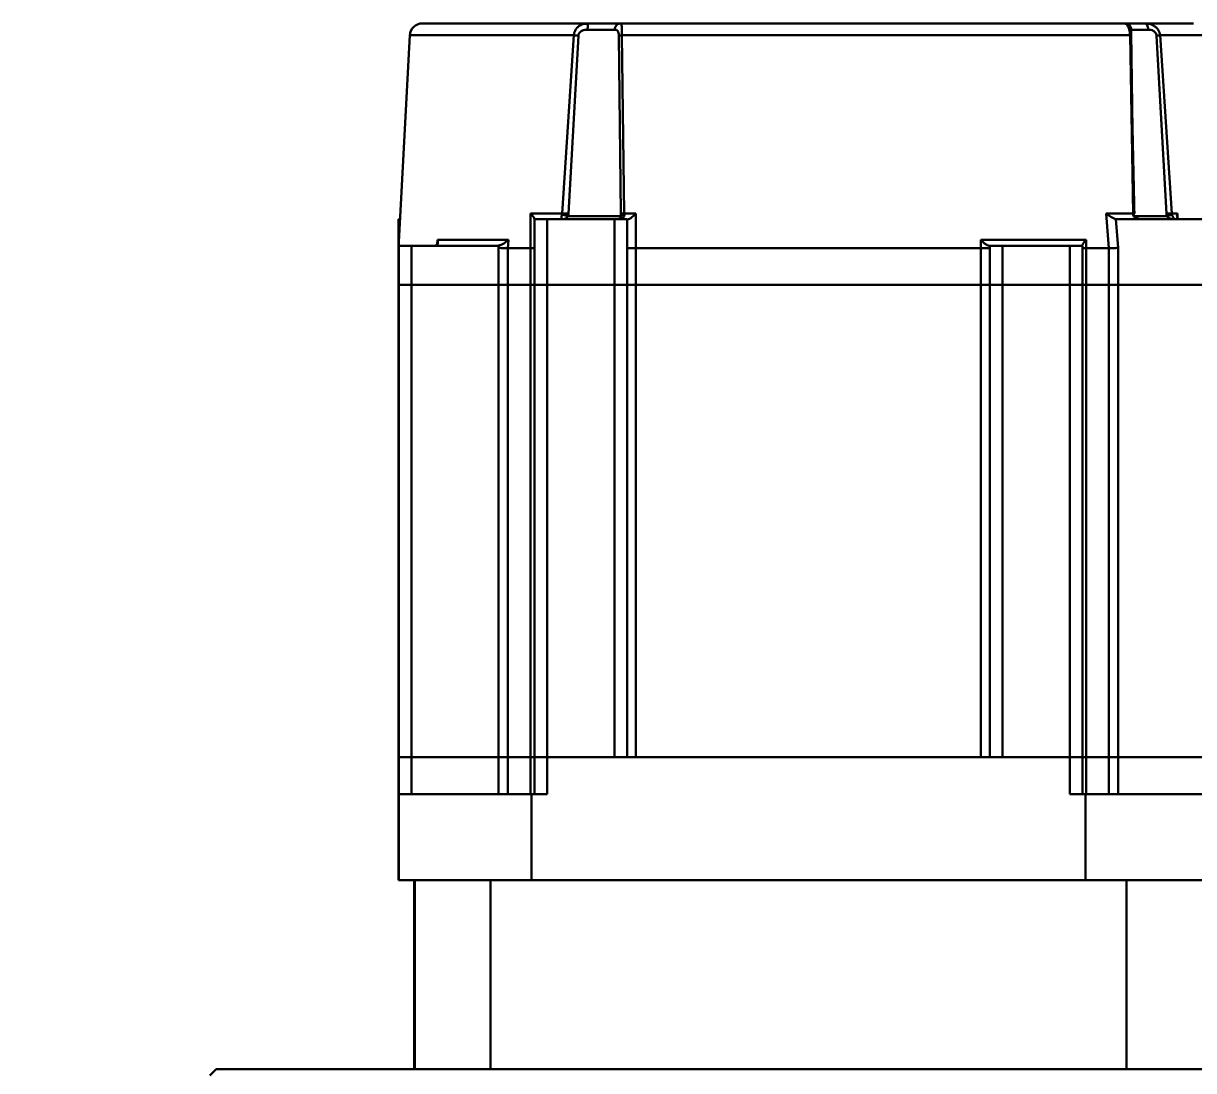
# Model space of a CAD drawing. Header units: millimetres. Extents: x 8 to 22425, y -1213 to 4973.
# Drawn here: x 9980.7 to 10166.5, y 1477.9 to 1644.2 of the extents above; entities that cross this region are included whole.
import ezdxf

# ---------------------------------------------------------------- set-up
doc = ezdxf.new("R2010")
doc.units = ezdxf.units.MM
doc.header["$PDSIZE"] = -1
doc.styles.get("Standard").update_dxf_attribs({"font": 'hyswlongfangsong.ttf'})
doc.dimstyles.new('ISO-25', dxfattribs={"dimscale": 25, "dimtxt": 3.5, "dimasz": 1.6, "dimexe": 1.25, "dimexo": 0.625, "dimtad": 1, "dimdec": 0, "dimzin": 9, "dimdsep": 46, "dimtxsty": 'Standard', "dimcen": 2.5, "dimadec": 0, "dimazin": 2, "dimtfac": 1, "dimtdec": 0, "dimtofl": 0, "dimtmove": 0, "dimatfit": 3, "dimfxl": 1, "dimarcsym": 0})

# ---------------------------------------------------------------- blocks, each defined once
blk = doc.blocks.new('*D114')
at = {"color": 0, "lineweight": -2, "transparency": 16777216}
blk.add_line((9181.12, 1544.51), (8813.51, 1622.65), dxfattribs=at)
at = {"color": 0, "transparency": 16777216}
blk.add_solid([(8814.9, 1629.17), (8812.13, 1616.13), (8774.39, 1630.97)], dxfattribs=at)
at = {"layer": 'Defpoints', "color": 0, "transparency": 16777216}
for p in [(8774.39, 1630.97), (10255.3, 1316.17)]:
    blk.add_point(p, dxfattribs=at)
at = {"color": 0, "transparency": 16777216, "insert": (9074.1, 1627.96), "char_height": 87.5, "attachment_point": 5, "rotation": 347.9993}
blk.add_mtext('R1514', dxfattribs=at)
blk = doc.blocks.new('*D149')
at = {"color": 0, "lineweight": -2, "transparency": 16777216}
blk.add_line((10202.26, 1316.17), (9502.94, 1316.17), dxfattribs=at)
blk.add_arc((10255.3, 1316.17), 721.11, 33.1786, 176.8214, dxfattribs=at)
at = {"color": 0, "transparency": 16777216}
for points in [[(10864.53, 1714.29), (10853.17, 1707.31), (10879.8, 1676.73)], [(9541.96, 1355.97), (9528.63, 1356.34), (9534.19, 1316.17)]]:
    blk.add_solid(points, dxfattribs=at)
at = {"layer": 'Defpoints', "color": 0, "transparency": 16777216}
for p in [(11566.46, 2073.17), (10380.52, 2026.33), (10750.67, 1602.17), (10217.89, 1316.17), (10255.3, 1316.17)]:
    blk.add_point(p, dxfattribs=at)
at = {"color": 0, "transparency": 16777216, "insert": (9883.55, 2002.44), "char_height": 87.5, "attachment_point": 5, "rotation": 28.4442}
blk.add_mtext('150°', dxfattribs=at)
blk = doc.blocks.new('*D151')
at = {"color": 0, "lineweight": -2, "transparency": 16777216}
for p, q in [((9297.46, 1705.83), (9688.41, 1546.78)), ((10255.3, 1253.67), (10255.3, 1378.67)), ((10192.8, 1316.17), (10317.8, 1316.17))]:
    blk.add_line(p, q, dxfattribs=at)
at = {"color": 0, "transparency": 16777216}
blk.add_solid([(9690.92, 1552.96), (9685.9, 1540.61), (9725.46, 1531.71)], dxfattribs=at)
at = {"layer": 'Defpoints', "color": 0, "transparency": 16777216}
for p in [(9725.46, 1531.71), (10255.3, 1316.17)]:
    blk.add_point(p, dxfattribs=at)
at = {"color": 0, "transparency": 16777216, "insert": (9410.76, 1723.83), "char_height": 87.5, "attachment_point": 5, "rotation": 337.8633}
blk.add_mtext('R572', dxfattribs=at)

msp = doc.modelspace()

# ---------------------------------------------------------------- linework, layer by layer
at = {"color": 161, "lineweight": 30, "true_color": 0x67adff}
for p, q in [((10044.07, 1644.17), (10070.43, 1644.17)), ((10070.11, 1644.13), (10070.43, 1644.17)), ((10070.31, 1643.17), (10074.62, 1643.17)), ((10070.39, 1644.1), (10070.43, 1644.17)), ((10070.43, 1644.17), (10075.46, 1644.17)), ((10075.46, 1644.17), (10075.14, 1644.1)), ((10075.46, 1644.17), (10155.63, 1644.17)), ((10075.46, 1644.17), (10075.53, 1644.13)), ((10155.71, 1644.13), (10155.63, 1644.17)), ((10155.63, 1644.17), (10158.77, 1644.17)), ((10156.01, 1644.1), (10155.63, 1644.17)), ((10156.62, 1643.17), (10156.58, 1643.07)), ((10156.62, 1643.17), (10159.31, 1643.17)), ((10158.77, 1644.17), (10166.53, 1644.17)), ((10158.77, 1644.17), (10158.98, 1644.1)), ((10158.77, 1644.17), (10159.11, 1644.13)), ((10159.03, 1644.14), (10158.97, 1644.1)), ((10042.07, 1642.28), (10040.3, 1608.47)), ((10040.3, 1608.47), (10042.07, 1642.28)), ((10042.07, 1642.28), (10068.12, 1642.28)), ((10066.28, 1614.02), (10068.12, 1642.28)), ((10068.84, 1642.22), (10067.27, 1613.97)), ((10075.58, 1613.97), (10075.27, 1642.22)), ((10075.75, 1642.28), (10156.44, 1642.28)), ((10075.75, 1642.28), (10076.13, 1614.02)), ((10156.92, 1614.02), (10156.44, 1642.28)), ((10162.23, 1613.97), (10160.64, 1642.22)), ((10161.2, 1642.28), (10168.53, 1642.28)), ((10161.2, 1642.28), (10163.06, 1614.02)), ((10040.25, 1613.07), (10040.27, 1613.07)), ((10040.25, 1602.67), (10040.25, 1613.07)), ((10040.27, 1613.07), (10040.54, 1613.07)), ((10040.27, 1613.07), (10040.27, 1602.67)), ((10066.28, 1614.02), (10061.21, 1614.02)), ((10061.21, 1608.47), (10061.21, 1614.02)), ((10061.85, 1613.12), (10061.85, 1608.52)), ((10061.85, 1613.07), (10061.87, 1613.07)), ((10061.87, 1613.07), (10063.87, 1613.07)), ((10061.87, 1613.07), (10061.87, 1602.67)), ((10063.87, 1613.07), (10074.57, 1613.07)), ((10063.87, 1602.67), (10063.87, 1613.07)), ((10075.58, 1613.57), (10067.22, 1613.57)), ((10074.57, 1613.07), (10076.57, 1613.07)), ((10074.57, 1613.07), (10074.57, 1602.67)), ((10077.98, 1614.02), (10076.13, 1614.02)), ((10076.57, 1602.67), (10076.57, 1613.07)), ((10077.98, 1614.02), (10077.98, 1608.47)), ((10156.92, 1614.02), (10152.67, 1614.02)), ((10153.06, 1608.47), (10152.67, 1614.02)), ((10154.2, 1613.12), (10154.53, 1608.52)), ((10154.59, 1613.07), (10168.35, 1613.07)), ((10157.05, 1613.97), (10157.06, 1613.78)), ((10162.29, 1613.57), (10157.1, 1613.57)), ((10157.95, 1613.1), (10157.77, 1613.12)), ((10157.83, 1613.13), (10157.98, 1613.11)), ((10163.96, 1614.02), (10163.06, 1614.02)), ((10163.54, 1613.08), (10163.56, 1613.08)), ((10163.96, 1614.02), (10163.99, 1613.46)), ((10046.45, 1609.82), (10046.41, 1609.08)), ((10057.73, 1609.82), (10046.45, 1609.82)), ((10149.49, 1609.82), (10132.74, 1609.82)), ((10040.3, 1608.47), (10040.33, 1608.47)), ((10040.3, 1602.67), (10040.3, 1608.47)), ((10040.33, 1608.87), (10040.34, 1608.87)), ((10040.33, 1602.67), (10040.33, 1608.87)), ((10040.34, 1608.87), (10042.35, 1608.87)), ((10040.34, 1608.87), (10040.34, 1602.67)), ((10042.35, 1602.67), (10042.35, 1608.87)), ((10042.35, 1608.87), (10055.81, 1608.87)), ((10056.19, 1608.92), (10056.17, 1608.52)), ((10056.17, 1608.52), (10056.17, 1602.67)), ((10057.63, 1608.47), (10061.21, 1608.47)), ((10057.63, 1602.67), (10057.63, 1608.47)), ((10061.21, 1608.47), (10061.21, 1602.67)), ((10061.85, 1602.67), (10061.85, 1608.52)), ((10077.98, 1608.47), (10132.74, 1608.47)), ((10077.98, 1602.67), (10077.98, 1608.47)), ((10132.74, 1608.47), (10132.74, 1602.67)), ((10134.16, 1608.87), (10134.17, 1608.87)), ((10134.16, 1608.5), (10134.16, 1608.87)), ((10134.16, 1602.67), (10134.16, 1608.5)), ((10134.17, 1608.87), (10136.17, 1608.87)), ((10134.17, 1608.87), (10134.17, 1602.67)), ((10136.17, 1608.87), (10146.87, 1608.87)), ((10136.17, 1602.67), (10136.17, 1608.87)), ((10146.87, 1608.87), (10148.87, 1608.87)), ((10146.87, 1608.87), (10146.87, 1602.67)), ((10148.87, 1602.67), (10148.87, 1608.87)), ((10149.49, 1608.47), (10153.06, 1608.47)), ((10149.49, 1602.67), (10149.49, 1608.47)), ((10153.06, 1608.47), (10153.06, 1602.67)), ((10154.53, 1602.67), (10154.53, 1608.52)), ((10040.27, 1602.67), (10040.25, 1602.67)), ((10040.25, 1527.67), (10040.25, 1602.67)), ((10040.3, 1602.67), (10040.27, 1602.67)), ((10040.27, 1602.67), (10040.27, 1527.67)), ((10040.33, 1602.67), (10040.3, 1602.67)), ((10040.3, 1527.67), (10040.3, 1602.67)), ((10040.34, 1602.67), (10040.33, 1602.67)), ((10040.33, 1527.67), (10040.33, 1602.67)), ((10042.35, 1602.67), (10040.34, 1602.67)), ((10040.34, 1602.67), (10040.34, 1527.67)), ((10056.17, 1602.67), (10042.35, 1602.67)), ((10042.35, 1527.67), (10042.35, 1602.67)), ((10057.63, 1602.67), (10056.17, 1602.67)), ((10056.17, 1602.67), (10056.17, 1527.67)), ((10061.21, 1602.67), (10057.63, 1602.67)), ((10057.63, 1602.67), (10057.63, 1527.67)), ((10057.63, 1602.67), (10061.21, 1602.67)), ((10061.85, 1602.67), (10061.21, 1602.67)), ((10061.21, 1602.67), (10061.21, 1527.67)), ((10061.21, 1602.67), (10061.85, 1602.67)), ((10061.87, 1602.67), (10061.85, 1602.67)), ((10061.85, 1527.67), (10061.85, 1602.67)), ((10063.87, 1602.67), (10061.87, 1602.67)), ((10061.87, 1602.67), (10061.87, 1527.67)), ((10074.57, 1602.67), (10063.87, 1602.67)), ((10063.87, 1527.67), (10063.87, 1602.67)), ((10076.57, 1602.67), (10074.57, 1602.67)), ((10074.57, 1602.67), (10074.57, 1527.67)), ((10077.98, 1602.67), (10076.57, 1602.67)), ((10076.57, 1527.67), (10076.57, 1602.67)), ((10132.74, 1602.67), (10077.98, 1602.67)), ((10077.98, 1527.67), (10077.98, 1602.67)), ((10134.16, 1602.67), (10132.74, 1602.67)), ((10132.74, 1602.67), (10132.74, 1527.67)), ((10134.17, 1602.67), (10134.16, 1602.67)), ((10134.16, 1527.67), (10134.16, 1602.67)), ((10136.17, 1602.67), (10134.17, 1602.67)), ((10134.17, 1602.67), (10134.17, 1527.67)), ((10146.87, 1602.67), (10136.17, 1602.67)), ((10136.17, 1527.67), (10136.17, 1602.67)), ((10148.87, 1602.67), (10146.87, 1602.67)), ((10146.87, 1602.67), (10146.87, 1527.67)), ((10149.49, 1602.67), (10148.87, 1602.67)), ((10148.87, 1527.67), (10148.87, 1602.67)), ((10153.06, 1602.67), (10149.49, 1602.67)), ((10149.49, 1602.67), (10149.49, 1527.67)), ((10154.53, 1602.67), (10153.06, 1602.67)), ((10153.06, 1602.67), (10153.06, 1527.67)), ((10168.35, 1602.67), (10154.53, 1602.67)), ((10154.53, 1527.67), (10154.53, 1602.67)), ((10040.25, 1527.67), (10040.33, 1527.67)), ((10040.25, 1521.82), (10040.25, 1527.67)), ((10040.33, 1527.67), (10040.34, 1527.67)), ((10040.34, 1527.67), (10042.35, 1527.67)), ((10040.34, 1527.67), (10040.34, 1521.82)), ((10042.35, 1527.67), (10056.17, 1527.67)), ((10042.35, 1521.82), (10042.35, 1527.67)), ((10056.17, 1527.67), (10057.63, 1527.67)), ((10056.17, 1527.67), (10056.17, 1521.82)), ((10057.63, 1527.67), (10061.21, 1527.67)), ((10057.63, 1521.82), (10057.63, 1527.67)), ((10061.21, 1527.67), (10061.85, 1527.67)), ((10061.21, 1527.67), (10061.21, 1521.82)), ((10061.87, 1527.67), (10061.85, 1527.67)), ((10061.85, 1521.82), (10061.85, 1527.67)), ((10061.87, 1527.67), (10063.87, 1527.67)), ((10061.87, 1527.67), (10061.87, 1521.82)), ((10063.87, 1527.67), (10146.87, 1527.67)), ((10063.87, 1521.82), (10063.87, 1527.67)), ((10063.87, 1527.67), (10074.57, 1527.67)), ((10136.17, 1527.67), (10146.87, 1527.67)), ((10146.87, 1527.67), (10148.87, 1527.67)), ((10146.87, 1527.67), (10146.87, 1521.82)), ((10148.87, 1527.67), (10149.49, 1527.67)), ((10148.87, 1521.82), (10148.87, 1527.67)), ((10149.49, 1527.67), (10153.06, 1527.67)), ((10149.49, 1521.82), (10149.49, 1527.67)), ((10153.06, 1527.67), (10154.53, 1527.67)), ((10153.06, 1527.67), (10153.06, 1521.82)), ((10168.35, 1527.67), (10154.53, 1527.67)), ((10154.53, 1521.82), (10154.53, 1527.67)), ((10040.25, 1508.17), (10040.25, 1521.82)), ((10040.25, 1521.82), (10040.25, 1521.82)), ((10040.34, 1521.82), (10040.35, 1521.82)), ((10040.35, 1521.82), (10061.37, 1521.82)), ((10040.35, 1521.82), (10040.35, 1508.17)), ((10061.37, 1521.82), (10063.87, 1521.82)), ((10061.37, 1508.17), (10061.37, 1521.82)), ((10146.87, 1521.82), (10149.37, 1521.82)), ((10149.37, 1521.82), (10149.37, 1508.17)), ((10149.37, 1521.82), (10170.35, 1521.82)), ((10040.25, 1508.17), (10040.35, 1508.17)), ((10044.41, 1508.17), (10040.35, 1508.17)), ((10042.74, 1508.17), (10042.74, 1478.17)), ((10042.85, 1478.17), (10042.85, 1508.17)), ((10044.41, 1508.17), (10048.97, 1508.17)), ((10061.37, 1508.17), (10048.97, 1508.17)), ((10054.87, 1508.17), (10054.87, 1478.17)), ((10061.37, 1508.17), (10149.37, 1508.17)), ((10161.76, 1508.17), (10149.37, 1508.17)), ((10155.87, 1478.17), (10155.87, 1508.17)), ((10161.76, 1508.17), (10166.31, 1508.17)), ((10170.35, 1508.17), (10166.31, 1508.17)), ((10011.3, 1478.17), (10010.3, 1477.17)), ((10011.3, 1478.17), (10115.03, 1478.17)), ((10115.03, 1478.17), (10199.3, 1478.17))]:
    msp.add_line(p, q, dxfattribs=at)
at = {"color": 161, "lineweight": 30, "true_color": 0x67adff, "flags": 128}
for points in [[(10057.73, 1609.82), (10057.68, 1609.07), (10057.63, 1608.47)], [(10132.74, 1609.82), (10132.74, 1609.07), (10132.74, 1608.47)], [(10149.49, 1609.82), (10149.49, 1609.07), (10149.49, 1608.47)]]:
    msp.add_lwpolyline(points, dxfattribs=at)
at = {"lineweight": 30}
msp.add_arc((10255.3, 1316.17), 572, 30, 330, dxfattribs=at)
at = {"color": 161, "lineweight": 30, "true_color": 0x67adff}
msp.add_arc((10044.07, 1642.17), 2, 90.0007, 176.9995, dxfattribs=at)
for points, knots in [([(10068.12, 1642.28), (10068.15, 1642.45), (10068.19, 1642.79), (10068.41, 1643.23), (10068.7, 1643.58), (10069.12, 1643.89), (10069.59, 1644.1), (10069.97, 1644.12), (10070.11, 1644.13)], [0, 0, 0, 0, 0.166157, 0.334513, 0.47745, 0.624387, 0.859845, 1, 1, 1, 1]), ([(10068.84, 1642.22), (10068.85, 1642.29), (10068.86, 1642.42), (10068.95, 1642.61), (10069.09, 1642.78), (10069.34, 1642.98), (10069.75, 1643.15), (10070.11, 1643.16), (10070.31, 1643.17)], [0, 0, 0, 0, 0.1027077, 0.2073394, 0.3212051, 0.4392649, 0.6946988, 1, 1, 1, 1]), ([(10070.4, 1644.1), (10070.35, 1644.12), (10070.29, 1644.14), (10070.22, 1644.15), (10070.21, 1644.15)], [0, 0, 0, 0, 0.818087, 1, 1, 1, 1]), ([(10070.31, 1643.17), (10070.31, 1643.3), (10070.31, 1643.57), (10070.34, 1643.89), (10070.37, 1644.07), (10070.39, 1644.1), (10070.39, 1644.1)], [0, 0, 0, 0, 0.324866, 0.649746, 0.974621, 1, 1, 1, 1]), ([(10075.14, 1644.1), (10075.05, 1644.03), (10074.85, 1643.9), (10074.66, 1643.56), (10074.64, 1643.3), (10074.62, 1643.17)], [0, 0, 0, 0, 0.333326, 0.666661, 1, 1, 1, 1]), ([(10075.27, 1642.22), (10075.26, 1642.31), (10075.25, 1642.49), (10075.21, 1642.7), (10075.14, 1642.88), (10075.04, 1643.03), (10074.87, 1643.15), (10074.71, 1643.17), (10074.62, 1643.17)], [0, 0, 0, 0, 0.137862, 0.270339, 0.391763, 0.521561, 0.74242, 1, 1, 1, 1]), ([(10075.55, 1644.16), (10075.49, 1644.15), (10075.36, 1644.15), (10075.22, 1644.12), (10075.15, 1644.1)], [0, 0, 0, 0, 0.488662, 1, 1, 1, 1]), ([(10075.53, 1644.13), (10075.56, 1644.12), (10075.64, 1644.1), (10075.7, 1643.88), (10075.73, 1643.55), (10075.74, 1643.17), (10075.75, 1642.75), (10075.75, 1642.43), (10075.75, 1642.28)], [0, 0, 0, 0, 0.1392145, 0.3754474, 0.5374277, 0.6941065, 0.8475379, 1, 1, 1, 1]), ([(10156, 1644.1), (10155.94, 1644.12), (10155.84, 1644.15), (10155.75, 1644.15), (10155.7, 1644.16)], [0, 0, 0, 0, 0.5118821, 1, 1, 1, 1]), ([(10156.44, 1642.28), (10156.43, 1642.45), (10156.41, 1642.79), (10156.31, 1643.23), (10156.18, 1643.58), (10156.02, 1643.89), (10155.84, 1644.1), (10155.75, 1644.12), (10155.71, 1644.13)], [0, 0, 0, 0, 0.166139, 0.334481, 0.477402, 0.624324, 0.859798, 1, 1, 1, 1]), ([(10156.62, 1643.17), (10156.61, 1643.3), (10156.58, 1643.56), (10156.35, 1643.9), (10156.12, 1644.03), (10156.01, 1644.1)], [0, 0, 0, 0, 0.333341, 0.6666743, 1, 1, 1, 1]), ([(10156.63, 1642.24), (10156.63, 1642.38), (10156.62, 1642.64), (10156.6, 1642.91), (10156.58, 1643.05), (10156.58, 1643.06), (10156.58, 1643.07)], [0, 0, 0, 0, 0.297949, 0.557945, 0.787682, 1, 1, 1, 1]), ([(10158.98, 1644.1), (10159.04, 1644.03), (10159.16, 1643.9), (10159.29, 1643.56), (10159.3, 1643.3), (10159.31, 1643.17)], [0, 0, 0, 0, 0.333324, 0.66666, 1, 1, 1, 1]), ([(10159.11, 1644.13), (10159.25, 1644.12), (10159.62, 1644.1), (10160.13, 1643.88), (10160.6, 1643.55), (10160.91, 1643.17), (10161.13, 1642.75), (10161.17, 1642.43), (10161.2, 1642.28)], [0, 0, 0, 0, 0.1364778, 0.3734622, 0.5359574, 0.6931342, 0.8470533, 1, 1, 1, 1]), ([(10160.64, 1642.22), (10160.62, 1642.31), (10160.6, 1642.49), (10160.47, 1642.7), (10160.3, 1642.88), (10160.06, 1643.03), (10159.72, 1643.15), (10159.45, 1643.17), (10159.31, 1643.17)], [0, 0, 0, 0, 0.137862, 0.270341, 0.391766, 0.521561, 0.742419, 1, 1, 1, 1]), ([(10068.84, 1642.22), (10068.77, 1642.23), (10068.65, 1642.24), (10068.46, 1642.25), (10068.28, 1642.27), (10068.18, 1642.27), (10068.12, 1642.28)], [0, 0, 0, 0, 0.247879, 0.499993, 0.752105, 1, 1, 1, 1]), ([(10075.27, 1642.22), (10075.29, 1642.23), (10075.34, 1642.24), (10075.45, 1642.25), (10075.59, 1642.27), (10075.69, 1642.27), (10075.75, 1642.28)], [0, 0, 0, 0, 0.247758, 0.499997, 0.752234, 1, 1, 1, 1]), ([(10156.62, 1642.24), (10156.62, 1642.25), (10156.61, 1642.25), (10156.55, 1642.27), (10156.48, 1642.27), (10156.44, 1642.28)], [0, 0, 0, 0, 0.254405, 0.630355, 1, 1, 1, 1]), ([(10156.63, 1642.22), (10156.63, 1642.23), (10156.64, 1642.24), (10156.63, 1642.24), (10156.62, 1642.24)], [0, 0, 0, 0, 0.752594, 1, 1, 1, 1]), ([(10157.12, 1613.99), (10157.03, 1618.26), (10156.81, 1627.68), (10156.69, 1637.09), (10156.63, 1642.24)], [0, 0, 0, 0, 0.452506, 1, 1, 1, 1]), ([(10160.64, 1642.22), (10160.7, 1642.23), (10160.81, 1642.24), (10160.97, 1642.25), (10161.1, 1642.27), (10161.16, 1642.27), (10161.2, 1642.28)], [0, 0, 0, 0, 0.247748, 0.499993, 0.752236, 1, 1, 1, 1]), ([(10061.21, 1614.02), (10061.4, 1613.82), (10061.66, 1613.53), (10061.83, 1613.24), (10061.84, 1613.15), (10061.85, 1613.12)], [0, 0, 0, 0, 0.545144, 0.792188, 1, 1, 1, 1]), ([(10061.85, 1613.12), (10061.85, 1613.1), (10061.85, 1613.08), (10061.85, 1613.07), (10061.85, 1613.07)], [0, 0, 0, 0, 0.5560581, 1, 1, 1, 1]), ([(10066.25, 1613.1), (10066.23, 1613.11), (10066.18, 1613.12), (10066.14, 1613.24), (10066.14, 1613.4), (10066.15, 1613.53), (10066.18, 1613.67), (10066.22, 1613.77), (10066.24, 1613.82)], [0, 0, 0, 0, 0.19447, 0.50544, 0.647345, 0.774044, 0.887838, 1, 1, 1, 1]), ([(10066.24, 1613.82), (10066.25, 1613.86), (10066.27, 1613.92), (10066.28, 1613.99), (10066.28, 1614.02)], [0, 0, 0, 0, 0.509271, 1, 1, 1, 1]), ([(10067.22, 1613.57), (10067.14, 1613.6), (10066.97, 1613.65), (10066.71, 1613.72), (10066.45, 1613.78), (10066.31, 1613.81), (10066.24, 1613.82)], [0, 0, 0, 0, 0.2454451, 0.5000025, 0.7545489, 1, 1, 1, 1]), ([(10067.27, 1613.97), (10067.19, 1613.97), (10067.02, 1613.98), (10066.76, 1614), (10066.5, 1614.01), (10066.35, 1614.02), (10066.28, 1614.02)], [0, 0, 0, 0, 0.246166, 0.500001, 0.753833, 1, 1, 1, 1]), ([(10067.22, 1613.57), (10067.19, 1613.53), (10067.12, 1613.45), (10066.99, 1613.31), (10066.75, 1613.14), (10066.56, 1613.12), (10066.44, 1613.11)], [0, 0, 0, 0, 0.117065, 0.241455, 0.517939, 1, 1, 1, 1]), ([(10067.27, 1613.97), (10067.27, 1613.89), (10067.26, 1613.76), (10067.23, 1613.63), (10067.22, 1613.57)], [0, 0, 0, 0, 0.561172, 1, 1, 1, 1]), ([(10075, 1613.07), (10075.17, 1613.08), (10075.47, 1613.1), (10075.81, 1613.24), (10076, 1613.4), (10076.1, 1613.53), (10076.16, 1613.68), (10076.15, 1613.78), (10076.15, 1613.82)], [0, 0, 0, 0, 0.32592, 0.578562, 0.70002, 0.80756, 0.9073, 1, 1, 1, 1]), ([(10075, 1613.07), (10075.11, 1613.08), (10075.31, 1613.09), (10075.45, 1613.24), (10075.52, 1613.32)], [0, 0, 0, 0, 0.5441336, 1, 1, 1, 1]), ([(10075.52, 1613.32), (10075.54, 1613.35), (10075.58, 1613.42), (10075.58, 1613.52), (10075.58, 1613.57)], [0, 0, 0, 0, 0.523778, 1, 1, 1, 1]), ([(10075.58, 1613.97), (10075.59, 1613.97), (10075.62, 1613.98), (10075.73, 1614), (10075.91, 1614.01), (10076.06, 1614.02), (10076.13, 1614.02)], [0, 0, 0, 0, 0.246179, 0.500005, 0.75383, 1, 1, 1, 1]), ([(10075.58, 1613.57), (10075.58, 1613.65), (10075.58, 1613.78), (10075.58, 1613.91), (10075.58, 1613.97)], [0, 0, 0, 0, 0.5585582, 1, 1, 1, 1]), ([(10075.58, 1613.57), (10075.59, 1613.6), (10075.62, 1613.65), (10075.74, 1613.72), (10075.92, 1613.78), (10076.07, 1613.81), (10076.15, 1613.82)], [0, 0, 0, 0, 0.2454433, 0.5000039, 0.7545484, 1, 1, 1, 1]), ([(10076.13, 1614.02), (10076.13, 1613.99), (10076.13, 1613.92), (10076.14, 1613.86), (10076.15, 1613.82)], [0, 0, 0, 0, 0.490736, 1, 1, 1, 1]), ([(10076.68, 1613.07), (10076.71, 1613.08), (10076.78, 1613.08), (10076.91, 1613.13), (10077.06, 1613.21), (10077.28, 1613.36), (10077.61, 1613.62), (10077.84, 1613.87), (10077.98, 1614.02)], [0, 0, 0, 0, 0.097013, 0.200067, 0.311454, 0.432983, 0.662915, 1, 1, 1, 1]), ([(10152.67, 1614.02), (10152.9, 1613.82), (10153.23, 1613.53), (10153.79, 1613.24), (10154.07, 1613.15), (10154.2, 1613.12)], [0, 0, 0, 0, 0.54514, 0.792191, 1, 1, 1, 1]), ([(10154.2, 1613.12), (10154.27, 1613.1), (10154.4, 1613.08), (10154.53, 1613.07), (10154.59, 1613.07)], [0, 0, 0, 0, 0.5560581, 1, 1, 1, 1]), ([(10156.92, 1613.82), (10156.92, 1613.86), (10156.92, 1613.92), (10156.92, 1613.99), (10156.92, 1614.02)], [0, 0, 0, 0, 0.509271, 1, 1, 1, 1]), ([(10157.05, 1613.97), (10157.07, 1613.97), (10157.13, 1613.98), (10157.13, 1614), (10157.06, 1614.01), (10156.97, 1614.02), (10156.92, 1614.02)], [0, 0, 0, 0, 0.246166, 0.5, 0.753828, 1, 1, 1, 1]), ([(10157.14, 1613.65), (10157.14, 1613.67), (10157.15, 1613.72), (10157.08, 1613.78), (10156.97, 1613.81), (10156.92, 1613.82)], [0, 0, 0, 0, 0.337361, 0.674707, 1, 1, 1, 1]), ([(10157.77, 1613.12), (10157.75, 1613.12), (10157.58, 1613.14), (10157.35, 1613.24), (10157.13, 1613.4), (10157.02, 1613.53), (10156.94, 1613.67), (10156.93, 1613.77), (10156.92, 1613.82)], [0, 0, 0, 0, 0.072957, 0.430831, 0.594147, 0.739958, 0.870918, 1, 1, 1, 1]), ([(10157.76, 1613.13), (10157.67, 1613.16), (10157.5, 1613.22), (10157.31, 1613.37), (10157.18, 1613.53), (10157.15, 1613.65), (10157.14, 1613.7)], [0, 0, 0, 0, 0.299413, 0.564803, 0.794862, 1, 1, 1, 1]), ([(10162.23, 1613.97), (10162.31, 1613.97), (10162.49, 1613.98), (10162.72, 1614), (10162.93, 1614.01), (10163.02, 1614.02), (10163.06, 1614.02)], [0, 0, 0, 0, 0.246173, 0.499999, 0.753822, 1, 1, 1, 1]), ([(10162.29, 1613.57), (10162.27, 1613.65), (10162.24, 1613.78), (10162.23, 1613.91), (10162.23, 1613.97)], [0, 0, 0, 0, 0.5585607, 1, 1, 1, 1]), ([(10162.29, 1613.57), (10162.37, 1613.6), (10162.54, 1613.65), (10162.78, 1613.72), (10162.98, 1613.78), (10163.06, 1613.81), (10163.1, 1613.82)], [0, 0, 0, 0, 0.24545, 0.500005, 0.754545, 1, 1, 1, 1]), ([(10163.6, 1613.07), (10163.34, 1613.09), (10162.97, 1613.11), (10162.57, 1613.31), (10162.39, 1613.45), (10162.32, 1613.53), (10162.29, 1613.57)], [0, 0, 0, 0, 0.562477, 0.796031, 0.901107, 1, 1, 1, 1]), ([(10163.06, 1614.02), (10163.06, 1613.99), (10163.07, 1613.92), (10163.09, 1613.86), (10163.1, 1613.82)], [0, 0, 0, 0, 0.4907314, 1, 1, 1, 1]), ([(10163.54, 1613.1), (10163.52, 1613.11), (10163.47, 1613.12), (10163.37, 1613.24), (10163.28, 1613.4), (10163.22, 1613.53), (10163.16, 1613.68), (10163.12, 1613.78), (10163.1, 1613.82)], [0, 0, 0, 0, 0.210339, 0.506249, 0.64854, 0.774537, 0.891392, 1, 1, 1, 1]), ([(10164.45, 1613.07), (10164.4, 1613.08), (10164.29, 1613.08), (10164.16, 1613.13), (10164.04, 1613.21), (10163.94, 1613.36), (10163.86, 1613.62), (10163.92, 1613.87), (10163.96, 1614.02)], [0, 0, 0, 0, 0.097016, 0.200067, 0.311455, 0.432983, 0.662915, 1, 1, 1, 1]), ([(10046.45, 1609.82), (10046.49, 1609.69), (10046.55, 1609.44), (10046.49, 1609.17), (10046.37, 1609.02), (10046.26, 1608.93), (10046.12, 1608.88), (10046.02, 1608.88), (10045.97, 1608.87)], [0, 0, 0, 0, 0.302574, 0.565756, 0.687157, 0.797755, 0.901165, 1, 1, 1, 1]), ([(10056.19, 1608.92), (10056.32, 1608.95), (10056.6, 1609.04), (10057.17, 1609.33), (10057.5, 1609.62), (10057.73, 1609.82)], [0, 0, 0, 0, 0.2081414, 0.4547556, 1, 1, 1, 1]), ([(10132.74, 1609.82), (10132.87, 1609.69), (10133.1, 1609.44), (10133.43, 1609.17), (10133.67, 1609.02), (10133.82, 1608.93), (10133.95, 1608.88), (10134.01, 1608.88), (10134.04, 1608.87)], [0, 0, 0, 0, 0.302573, 0.565753, 0.687153, 0.797757, 0.901161, 1, 1, 1, 1]), ([(10148.85, 1608.92), (10148.86, 1608.95), (10148.88, 1609.04), (10149.04, 1609.33), (10149.31, 1609.62), (10149.49, 1609.82)], [0, 0, 0, 0, 0.208147, 0.45476, 1, 1, 1, 1]), ([(10055.81, 1608.87), (10055.88, 1608.87), (10056.01, 1608.88), (10056.14, 1608.9), (10056.19, 1608.92)], [0, 0, 0, 0, 0.563691, 1, 1, 1, 1]), ([(10057.63, 1608.47), (10057.53, 1608.48), (10057.34, 1608.48), (10056.98, 1608.5), (10056.59, 1608.51), (10056.32, 1608.52), (10056.17, 1608.52)], [0, 0, 0, 0, 0.250298, 0.500397, 0.725244, 1, 1, 1, 1]), ([(10061.85, 1608.52), (10061.84, 1608.52), (10061.83, 1608.51), (10061.69, 1608.5), (10061.49, 1608.49), (10061.3, 1608.48), (10061.21, 1608.47)], [0, 0, 0, 0, 0.249997, 0.499999, 0.75, 1, 1, 1, 1]), ([(10077.98, 1608.47), (10077.9, 1608.47), (10077.73, 1608.47), (10077.46, 1608.47), (10077.21, 1608.48), (10076.98, 1608.48), (10076.8, 1608.48), (10076.66, 1608.49), (10076.58, 1608.49), (10076.57, 1608.5), (10076.56, 1608.5)], [0, 0, 0, 0, 0.134545, 0.266366, 0.39546, 0.521824, 0.645457, 0.766363, 0.884543, 1, 1, 1, 1]), ([(10134.16, 1608.5), (10134.15, 1608.5), (10134.14, 1608.49), (10134.01, 1608.48), (10133.87, 1608.48), (10133.69, 1608.47), (10133.48, 1608.47), (10133.23, 1608.47), (10133.01, 1608.47), (10132.85, 1608.47), (10132.77, 1608.47), (10132.74, 1608.47)], [0, 0, 0, 0, 0.154935, 0.28992, 0.404915, 0.499859, 0.62815, 0.749758, 0.87469, 0.953904, 1, 1, 1, 1]), ([(10134.16, 1608.87), (10134.16, 1608.87), (10134.14, 1608.87), (10134.07, 1608.87), (10134.04, 1608.87)], [0, 0, 0, 0, 0.5816, 1, 1, 1, 1]), ([(10149.49, 1608.47), (10149.4, 1608.48), (10149.21, 1608.48), (10149.01, 1608.5), (10148.88, 1608.51), (10148.86, 1608.52), (10148.85, 1608.52)], [0, 0, 0, 0, 0.250296, 0.500396, 0.725243, 1, 1, 1, 1]), ([(10154.53, 1608.52), (10154.39, 1608.52), (10154.11, 1608.51), (10153.72, 1608.5), (10153.36, 1608.49), (10153.16, 1608.48), (10153.06, 1608.47)], [0, 0, 0, 0, 0.2500027, 0.5000008, 0.7500021, 1, 1, 1, 1])]:
    msp.add_open_spline(points, degree=3, knots=knots, dxfattribs=at)

# ---------------------------------------------------------------- dimensions: what is measured, and where the dimension line sits
dim = msp.add_angular_dim_2l(base=(10380.52, 2026.33), line1=((10255.3, 1316.17), (10217.89, 1316.17)), line2=((10750.67, 1602.17), (11566.46, 2073.17)), dimstyle='ISO-25')
dim.commit()
dim.dimension.update_dxf_attribs({"geometry": '*D149', "text_midpoint": (9911.83, 1950.23), "dimtype": 162})
for mpoint, picture, middle in [((9725.46, 1531.71), '*D151', (9388.39, 1668.83)), ((8774.39, 1630.97), '*D114', (9061.76, 1569.88))]:
    dim = msp.add_radius_dim(center=(10255.3, 1316.17), mpoint=mpoint, dimstyle='ISO-25')
    dim.commit()
    dim.dimension.update_dxf_attribs({"geometry": picture, "text_midpoint": middle, "dimtype": 164})

doc.saveas('drawing.dxf')
